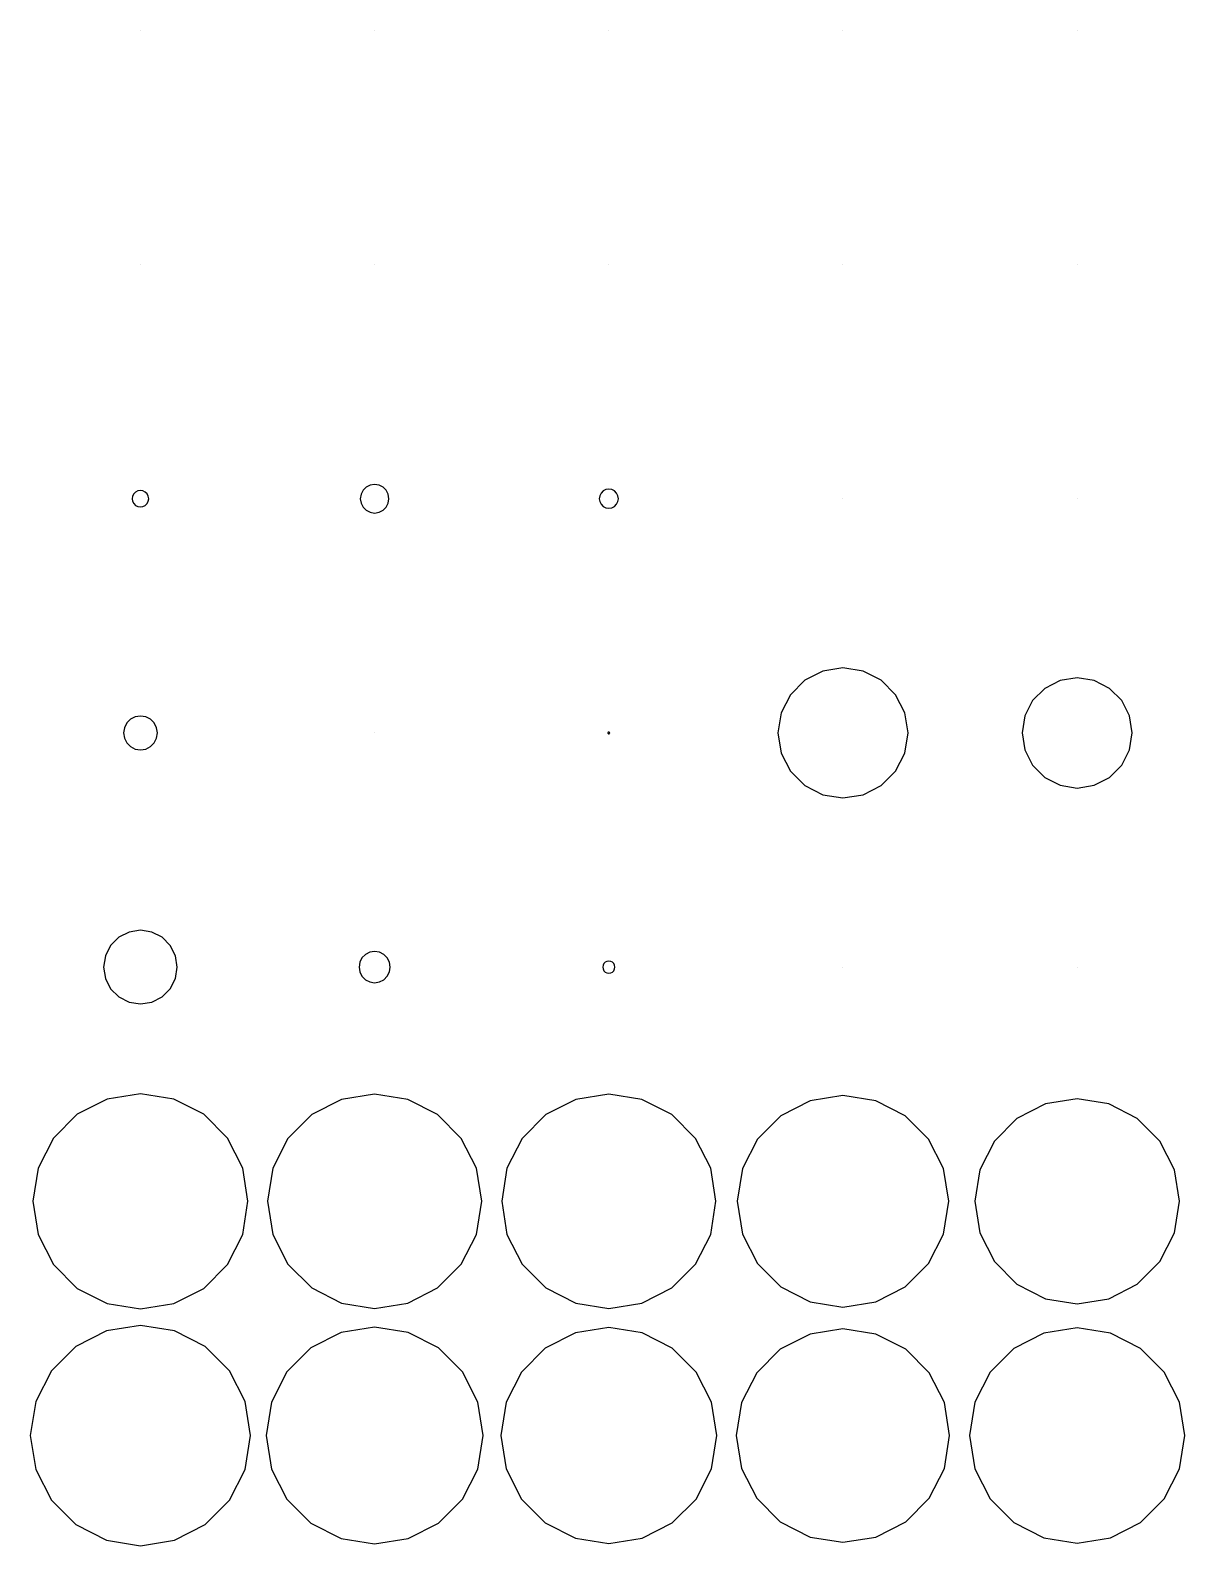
# Model space of a CAD drawing. Header units: metres. Extents: x -319 to 328, y -240 to 246.
# Drawn here: x -85.5 to 3.3, y -239.5 to -123 of the extents above; entities that cross this region are included whole.
import ezdxf

# ---------------------------------------------------------------- set-up
doc = ezdxf.new("R2010")
doc.units = ezdxf.units.M

msp = doc.modelspace()

# ---------------------------------------------------------------- linework, layer by layer
for p, q in [((-77, -123, -415.6922), (-77, -123, -415.6922)), ((-77, -123, -415.6922), (-77, -123, -415.6922)), ((-77, -123, -415.6922), (-77, -123, -415.6922)), ((-77, -123, -415.6922), (-77, -123, -415.6922)), ((-77, -123, -415.6922), (-77, -123, -415.6922)), ((-77, -123, -415.6922), (-77, -123, -415.6922)), ((-77, -123, -415.6922), (-77, -123, -415.6922)), ((-77, -123, -415.6922), (-77, -123, -415.6922)), ((-77, -123, -415.6922), (-77, -123, -415.6922)), ((-77, -123, -415.6922), (-77, -123, -415.6922)), ((-77, -123, -415.6922), (-77, -123, -415.6922)), ((-77, -123, -415.6922), (-77, -123, -415.6922)), ((-77, -123, -415.6922), (-77, -123, -415.6922)), ((-77, -123, -415.6922), (-77, -123, -415.6922)), ((-77, -123, -415.6922), (-77, -123, -415.6922)), ((-77, -123, -415.6922), (-77, -123, -415.6922)), ((-77, -123, -415.6922), (-77, -123, -415.6922)), ((-77, -123, -415.6922), (-77, -123, -415.6922)), ((-77, -123, -415.6922), (-77, -123, -415.6922)), ((-77, -123, -415.6922), (-77, -123, -415.6922)), ((-59, -123, -415.6922), (-59, -123, -415.6922)), ((-59, -123, -415.6922), (-59, -123, -415.6922)), ((-59, -123, -415.6922), (-59, -123, -415.6922)), ((-59, -123, -415.6922), (-59, -123, -415.6922)), ((-59, -123, -415.6922), (-59, -123, -415.6922)), ((-59, -123, -415.6922), (-59, -123, -415.6922)), ((-59, -123, -415.6922), (-59, -123, -415.6922)), ((-59, -123, -415.6922), (-59, -123, -415.6922)), ((-59, -123, -415.6922), (-59, -123, -415.6922)), ((-59, -123, -415.6922), (-59, -123, -415.6922)), ((-59, -123, -415.6922), (-59, -123, -415.6922)), ((-59, -123, -415.6922), (-59, -123, -415.6922)), ((-59, -123, -415.6922), (-59, -123, -415.6922)), ((-59, -123, -415.6922), (-59, -123, -415.6922)), ((-59, -123, -415.6922), (-59, -123, -415.6922)), ((-59, -123, -415.6922), (-59, -123, -415.6922)), ((-59, -123, -415.6922), (-59, -123, -415.6922)), ((-59, -123, -415.6922), (-59, -123, -415.6922)), ((-59, -123, -415.6922), (-59, -123, -415.6922)), ((-59, -123, -415.6922), (-59, -123, -415.6922)), ((-41, -123, -415.6922), (-41, -123, -415.6922)), ((-41, -123, -415.6922), (-41, -123, -415.6922)), ((-41, -123, -415.6922), (-41, -123, -415.6922)), ((-41, -123, -415.6922), (-41, -123, -415.6922)), ((-41, -123, -415.6922), (-41, -123, -415.6922)), ((-41, -123, -415.6922), (-41, -123, -415.6922)), ((-41, -123, -415.6922), (-41, -123, -415.6922)), ((-41, -123, -415.6922), (-41, -123, -415.6922)), ((-41, -123, -415.6922), (-41, -123, -415.6922)), ((-41, -123, -415.6922), (-41, -123, -415.6922)), ((-41, -123, -415.6922), (-41, -123, -415.6922)), ((-41, -123, -415.6922), (-41, -123, -415.6922)), ((-41, -123, -415.6922), (-41, -123, -415.6922)), ((-41, -123, -415.6922), (-41, -123, -415.6922)), ((-41, -123, -415.6922), (-41, -123, -415.6922)), ((-41, -123, -415.6922), (-41, -123, -415.6922)), ((-41, -123, -415.6922), (-41, -123, -415.6922)), ((-41, -123, -415.6922), (-41, -123, -415.6922)), ((-41, -123, -415.6922), (-41, -123, -415.6922)), ((-41, -123, -415.6922), (-41, -123, -415.6922)), ((-23, -123, -415.6922), (-23, -123, -415.6922)), ((-23, -123, -415.6922), (-23, -123, -415.6922)), ((-23, -123, -415.6922), (-23, -123, -415.6922)), ((-23, -123, -415.6922), (-23, -123, -415.6922)), ((-23, -123, -415.6922), (-23, -123, -415.6922)), ((-23, -123, -415.6922), (-23, -123, -415.6922)), ((-23, -123, -415.6922), (-23, -123, -415.6922)), ((-23, -123, -415.6922), (-23, -123, -415.6922)), ((-23, -123, -415.6922), (-23, -123, -415.6922)), ((-23, -123, -415.6922), (-23, -123, -415.6922)), ((-23, -123, -415.6922), (-23, -123, -415.6922)), ((-23, -123, -415.6922), (-23, -123, -415.6922)), ((-23, -123, -415.6922), (-23, -123, -415.6922)), ((-23, -123, -415.6922), (-23, -123, -415.6922)), ((-23, -123, -415.6922), (-23, -123, -415.6922)), ((-23, -123, -415.6922), (-23, -123, -415.6922)), ((-23, -123, -415.6922), (-23, -123, -415.6922)), ((-23, -123, -415.6922), (-23, -123, -415.6922)), ((-23, -123, -415.6922), (-23, -123, -415.6922)), ((-23, -123, -415.6922), (-23, -123, -415.6922)), ((-5, -123, -415.6922), (-5, -123, -415.6922)), ((-5, -123, -415.6922), (-5, -123, -415.6922)), ((-5, -123, -415.6922), (-5, -123, -415.6922)), ((-5, -123, -415.6922), (-5, -123, -415.6922)), ((-5, -123, -415.6922), (-5, -123, -415.6922)), ((-5, -123, -415.6922), (-5, -123, -415.6922)), ((-5, -123, -415.6922), (-5, -123, -415.6922)), ((-5, -123, -415.6922), (-5, -123, -415.6922)), ((-5, -123, -415.6922), (-5, -123, -415.6922)), ((-5, -123, -415.6922), (-5, -123, -415.6922)), ((-5, -123, -415.6922), (-5, -123, -415.6922)), ((-5, -123, -415.6922), (-5, -123, -415.6922)), ((-5, -123, -415.6922), (-5, -123, -415.6922)), ((-5, -123, -415.6922), (-5, -123, -415.6922)), ((-5, -123, -415.6922), (-5, -123, -415.6922)), ((-5, -123, -415.6922), (-5, -123, -415.6922)), ((-5, -123, -415.6922), (-5, -123, -415.6922)), ((-5, -123, -415.6922), (-5, -123, -415.6922)), ((-5, -123, -415.6922), (-5, -123, -415.6922)), ((-5, -123, -415.6922), (-5, -123, -415.6922)), ((-77, -141, -415.6922), (-77, -141, -415.6922)), ((-77, -141, -415.6922), (-77, -141, -415.6922)), ((-77, -141, -415.6922), (-77, -141, -415.6922)), ((-77, -141, -415.6922), (-77, -141, -415.6922)), ((-77, -141, -415.6922), (-77, -141, -415.6922)), ((-77, -141, -415.6922), (-77, -141, -415.6922)), ((-77, -141, -415.6922), (-77, -141, -415.6922)), ((-77, -141, -415.6922), (-77, -141, -415.6922)), ((-77, -141, -415.6922), (-77, -141, -415.6922)), ((-77, -141, -415.6922), (-77, -141, -415.6922)), ((-77, -141, -415.6922), (-77, -141, -415.6922)), ((-77, -141, -415.6922), (-77, -141, -415.6922)), ((-77, -141, -415.6922), (-77, -141, -415.6922)), ((-77, -141, -415.6922), (-77, -141, -415.6922)), ((-77, -141, -415.6922), (-77, -141, -415.6922)), ((-77, -141, -415.6922), (-77, -141, -415.6922)), ((-77, -141, -415.6922), (-77, -141, -415.6922)), ((-77, -141, -415.6922), (-77, -141, -415.6922)), ((-77, -141, -415.6922), (-77, -141, -415.6922)), ((-77, -141, -415.6922), (-77, -141, -415.6922)), ((-59, -141, -415.6922), (-59, -141, -415.6922)), ((-59, -141, -415.6922), (-59, -141, -415.6922)), ((-59, -141, -415.6922), (-59, -141, -415.6922)), ((-59, -141, -415.6922), (-59, -141, -415.6922)), ((-59, -141, -415.6922), (-59, -141, -415.6922)), ((-59, -141, -415.6922), (-59, -141, -415.6922)), ((-59, -141, -415.6922), (-59, -141, -415.6922)), ((-59, -141, -415.6922), (-59, -141, -415.6922)), ((-59, -141, -415.6922), (-59, -141, -415.6922)), ((-59, -141, -415.6922), (-59, -141, -415.6922)), ((-59, -141, -415.6922), (-59, -141, -415.6922)), ((-59, -141, -415.6922), (-59, -141, -415.6922)), ((-59, -141, -415.6922), (-59, -141, -415.6922)), ((-59, -141, -415.6922), (-59, -141, -415.6922)), ((-59, -141, -415.6922), (-59, -141, -415.6922)), ((-59, -141, -415.6922), (-59, -141, -415.6922)), ((-59, -141, -415.6922), (-59, -141, -415.6922)), ((-59, -141, -415.6922), (-59, -141, -415.6922)), ((-59, -141, -415.6922), (-59, -141, -415.6922)), ((-59, -141, -415.6922), (-59, -141, -415.6922)), ((-41, -141, -415.6922), (-41, -141, -415.6922)), ((-41, -141, -415.6922), (-41, -141, -415.6922)), ((-41, -141, -415.6922), (-41, -141, -415.6922)), ((-41, -141, -415.6922), (-41, -141, -415.6922)), ((-41, -141, -415.6922), (-41, -141, -415.6922)), ((-41, -141, -415.6922), (-41, -141, -415.6922)), ((-41, -141, -415.6922), (-41, -141, -415.6922)), ((-41, -141, -415.6922), (-41, -141, -415.6922)), ((-41, -141, -415.6922), (-41, -141, -415.6922)), ((-41, -141, -415.6922), (-41, -141, -415.6922)), ((-41, -141, -415.6922), (-41, -141, -415.6922)), ((-41, -141, -415.6922), (-41, -141, -415.6922)), ((-41, -141, -415.6922), (-41, -141, -415.6922)), ((-41, -141, -415.6922), (-41, -141, -415.6922)), ((-41, -141, -415.6922), (-41, -141, -415.6922)), ((-41, -141, -415.6922), (-41, -141, -415.6922)), ((-41, -141, -415.6922), (-41, -141, -415.6922)), ((-41, -141, -415.6922), (-41, -141, -415.6922)), ((-41, -141, -415.6922), (-41, -141, -415.6922)), ((-41, -141, -415.6922), (-41, -141, -415.6922)), ((-23, -141, -415.6922), (-23, -141, -415.6922)), ((-23, -141, -415.6922), (-23, -141, -415.6922)), ((-23, -141, -415.6922), (-23, -141, -415.6922)), ((-23, -141, -415.6922), (-23, -141, -415.6922)), ((-23, -141, -415.6922), (-23, -141, -415.6922)), ((-23, -141, -415.6922), (-23, -141, -415.6922)), ((-23, -141, -415.6922), (-23, -141, -415.6922)), ((-23, -141, -415.6922), (-23, -141, -415.6922)), ((-23, -141, -415.6922), (-23, -141, -415.6922)), ((-23, -141, -415.6922), (-23, -141, -415.6922)), ((-23, -141, -415.6922), (-23, -141, -415.6922)), ((-23, -141, -415.6922), (-23, -141, -415.6922)), ((-23, -141, -415.6922), (-23, -141, -415.6922)), ((-23, -141, -415.6922), (-23, -141, -415.6922)), ((-23, -141, -415.6922), (-23, -141, -415.6922)), ((-23, -141, -415.6922), (-23, -141, -415.6922)), ((-23, -141, -415.6922), (-23, -141, -415.6922)), ((-23, -141, -415.6922), (-23, -141, -415.6922)), ((-23, -141, -415.6922), (-23, -141, -415.6922)), ((-23, -141, -415.6922), (-23, -141, -415.6922)), ((-5, -141, -415.6922), (-5, -141, -415.6922)), ((-5, -141, -415.6922), (-5, -141, -415.6922)), ((-5, -141, -415.6922), (-5, -141, -415.6922)), ((-5, -141, -415.6922), (-5, -141, -415.6922)), ((-5, -141, -415.6922), (-5, -141, -415.6922)), ((-5, -141, -415.6922), (-5, -141, -415.6922)), ((-5, -141, -415.6922), (-5, -141, -415.6922)), ((-5, -141, -415.6922), (-5, -141, -415.6922)), ((-5, -141, -415.6922), (-5, -141, -415.6922)), ((-5, -141, -415.6922), (-5, -141, -415.6922)), ((-5, -141, -415.6922), (-5, -141, -415.6922)), ((-5, -141, -415.6922), (-5, -141, -415.6922)), ((-5, -141, -415.6922), (-5, -141, -415.6922)), ((-5, -141, -415.6922), (-5, -141, -415.6922)), ((-5, -141, -415.6922), (-5, -141, -415.6922)), ((-5, -141, -415.6922), (-5, -141, -415.6922)), ((-5, -141, -415.6922), (-5, -141, -415.6922)), ((-5, -141, -415.6922), (-5, -141, -415.6922)), ((-5, -141, -415.6922), (-5, -141, -415.6922)), ((-5, -141, -415.6922), (-5, -141, -415.6922)), ((-77, -158.36667, -415.6922), (-77.19571, -158.39767, -415.6922)), ((-76.80429, -158.39767, -415.6922), (-77, -158.36667, -415.6922)), ((-59.889923, -158.35344, -415.6922), (-60.046173, -158.66008, -415.6922)), ((-59.646576, -158.11008, -415.6922), (-59.889923, -158.35344, -415.6922)), ((-59.339905, -157.95383, -415.6922), (-59.646576, -158.11008, -415.6922)), ((-59, -157.9, -415.6922), (-59.339905, -157.95383, -415.6922)), ((-58.660095, -157.95383, -415.6922), (-59, -157.9, -415.6922)), ((-58.353424, -158.11008, -415.6922), (-58.660095, -157.95383, -415.6922)), ((-58.110077, -158.35344, -415.6922), (-58.353424, -158.11008, -415.6922)), ((-57.953827, -158.66008, -415.6922), (-58.110077, -158.35344, -415.6922)), ((-41.226624, -158.30255, -415.6922), (-41.43103, -158.40672, -415.6922)), ((-41, -158.26666, -415.6922), (-41.226624, -158.30255, -415.6922)), ((-40.773376, -158.30255, -415.6922), (-41, -158.26666, -415.6922)), ((-40.56897, -158.40672, -415.6922), (-40.773376, -158.30255, -415.6922)), ((-77.60234, -158.80429, -415.6922), (-77.63333, -159, -415.6922)), ((-77.63333, -159, -415.6922), (-77.60234, -159.19571, -415.6922)), ((-77.512375, -158.62775, -415.6922), (-77.60234, -158.80429, -415.6922)), ((-77.60234, -159.19571, -415.6922), (-77.512375, -159.37225, -415.6922)), ((-77.37227, -158.48763, -415.6922), (-77.512375, -158.62775, -415.6922)), ((-77.512375, -159.37225, -415.6922), (-77.37227, -159.51237, -415.6922)), ((-77.19571, -158.39767, -415.6922), (-77.37227, -158.48763, -415.6922)), ((-77.37227, -159.51237, -415.6922), (-77.19571, -159.60233, -415.6922)), ((-76.62773, -158.48763, -415.6922), (-76.80429, -158.39767, -415.6922)), ((-76.80429, -159.60233, -415.6922), (-76.62773, -159.51237, -415.6922)), ((-76.487625, -158.62775, -415.6922), (-76.62773, -158.48763, -415.6922)), ((-76.62773, -159.51237, -415.6922), (-76.487625, -159.37225, -415.6922)), ((-76.39766, -158.80429, -415.6922), (-76.487625, -158.62775, -415.6922)), ((-76.487625, -159.37225, -415.6922), (-76.39766, -159.19571, -415.6922)), ((-76.36667, -159, -415.6922), (-76.39766, -158.80429, -415.6922)), ((-76.39766, -159.19571, -415.6922), (-76.36667, -159, -415.6922)), ((-60.046173, -158.66008, -415.6922), (-60.100006, -159, -415.6922)), ((-60.100006, -159, -415.6922), (-60.046173, -159.33992, -415.6922)), ((-60.046173, -159.33992, -415.6922), (-59.889923, -159.64656, -415.6922)), ((-58.110077, -159.64656, -415.6922), (-57.953827, -159.33992, -415.6922)), ((-57.899994, -159, -415.6922), (-57.953827, -158.66008, -415.6922)), ((-57.953827, -159.33992, -415.6922), (-57.899994, -159, -415.6922)), ((-41.69745, -158.77338, -415.6922), (-41.733337, -159, -415.6922)), ((-41.733337, -159, -415.6922), (-41.69745, -159.22662, -415.6922)), ((-41.593292, -158.56895, -415.6922), (-41.69745, -158.77338, -415.6922)), ((-41.69745, -159.22662, -415.6922), (-41.593292, -159.43105, -415.6922)), ((-41.43103, -158.40672, -415.6922), (-41.593292, -158.56895, -415.6922)), ((-41.593292, -159.43105, -415.6922), (-41.43103, -159.59328, -415.6922)), ((-40.406708, -158.56895, -415.6922), (-40.56897, -158.40672, -415.6922)), ((-40.56897, -159.59328, -415.6922), (-40.406708, -159.43105, -415.6922)), ((-40.30255, -158.77338, -415.6922), (-40.406708, -158.56895, -415.6922)), ((-40.406708, -159.43105, -415.6922), (-40.30255, -159.22662, -415.6922)), ((-40.266663, -159, -415.6922), (-40.30255, -158.77338, -415.6922)), ((-40.30255, -159.22662, -415.6922), (-40.266663, -159, -415.6922)), ((-23, -159, -415.6922), (-23, -159, -415.6922)), ((-23, -159, -415.6922), (-23, -159, -415.6922)), ((-23, -159, -415.6922), (-23, -159, -415.6922)), ((-23, -159, -415.6922), (-23, -159, -415.6922)), ((-23, -159, -415.6922), (-23, -159, -415.6922)), ((-23, -159, -415.6922), (-23, -159, -415.6922)), ((-23, -159, -415.6922), (-23, -159, -415.6922)), ((-23, -159, -415.6922), (-23, -159, -415.6922)), ((-23, -159, -415.6922), (-23, -159, -415.6922)), ((-23, -159, -415.6922), (-23, -159, -415.6922)), ((-23, -159, -415.6922), (-23, -159, -415.6922)), ((-23, -159, -415.6922), (-23, -159, -415.6922)), ((-23, -159, -415.6922), (-23, -159, -415.6922)), ((-23, -159, -415.6922), (-23, -159, -415.6922)), ((-23, -159, -415.6922), (-23, -159, -415.6922)), ((-23, -159, -415.6922), (-23, -159, -415.6922)), ((-23, -159, -415.6922), (-23, -159, -415.6922)), ((-23, -159, -415.6922), (-23, -159, -415.6922)), ((-23, -159, -415.6922), (-23, -159, -415.6922)), ((-23, -159, -415.6922), (-23, -159, -415.6922)), ((-5, -159, -415.6922), (-5, -159, -415.6922)), ((-5, -159, -415.6922), (-5, -159, -415.6922)), ((-5, -159, -415.6922), (-5, -159, -415.6922)), ((-5, -159, -415.6922), (-5, -159, -415.6922)), ((-5, -159, -415.6922), (-5, -159, -415.6922)), ((-5, -159, -415.6922), (-5, -159, -415.6922)), ((-5, -159, -415.6922), (-5, -159, -415.6922)), ((-5, -159, -415.6922), (-5, -159, -415.6922)), ((-5, -159, -415.6922), (-5, -159, -415.6922)), ((-5, -159, -415.6922), (-5, -159, -415.6922)), ((-5, -159, -415.6922), (-5, -159, -415.6922)), ((-5, -159, -415.6922), (-5, -159, -415.6922)), ((-5, -159, -415.6922), (-5, -159, -415.6922)), ((-5, -159, -415.6922), (-5, -159, -415.6922)), ((-5, -159, -415.6922), (-5, -159, -415.6922)), ((-5, -159, -415.6922), (-5, -159, -415.6922)), ((-5, -159, -415.6922), (-5, -159, -415.6922)), ((-5, -159, -415.6922), (-5, -159, -415.6922)), ((-5, -159, -415.6922), (-5, -159, -415.6922)), ((-5, -159, -415.6922), (-5, -159, -415.6922)), ((-77.19571, -159.60233, -415.6922), (-77, -159.63333, -415.6922)), ((-77, -159.63333, -415.6922), (-76.80429, -159.60233, -415.6922)), ((-59.889923, -159.64656, -415.6922), (-59.646576, -159.88992, -415.6922)), ((-59.646576, -159.88992, -415.6922), (-59.339905, -160.04617, -415.6922)), ((-59.339905, -160.04617, -415.6922), (-59, -160.1, -415.6922)), ((-59, -160.1, -415.6922), (-58.660095, -160.04617, -415.6922)), ((-58.660095, -160.04617, -415.6922), (-58.353424, -159.88992, -415.6922)), ((-58.353424, -159.88992, -415.6922), (-58.110077, -159.64656, -415.6922)), ((-41.43103, -159.59328, -415.6922), (-41.226624, -159.69745, -415.6922)), ((-41.226624, -159.69745, -415.6922), (-41, -159.73334, -415.6922)), ((-41, -159.73334, -415.6922), (-40.773376, -159.69745, -415.6922)), ((-40.773376, -159.69745, -415.6922), (-40.56897, -159.59328, -415.6922)), ((-24.545074, -172.24472, -415.6922), (-25.938934, -172.95493, -415.6922)), ((-23, -172, -415.6922), (-24.545074, -172.24472, -415.6922)), ((-21.454926, -172.24472, -415.6922), (-23, -172, -415.6922)), ((-20.061066, -172.95493, -415.6922), (-21.454926, -172.24472, -415.6922)), ((-25.938934, -172.95493, -415.6922), (-27.045074, -174.06107, -415.6922)), ((-18.954926, -174.06107, -415.6922), (-20.061066, -172.95493, -415.6922)), ((-6.308166, -172.97386, -415.6922), (-7.488281, -173.57516, -415.6922)), ((-5, -172.76666, -415.6922), (-6.308166, -172.97386, -415.6922)), ((-3.691833, -172.97386, -415.6922), (-5, -172.76666, -415.6922)), ((-2.511719, -173.57516, -415.6922), (-3.691833, -172.97386, -415.6922)), ((-27.045074, -174.06107, -415.6922), (-27.75528, -175.45493, -415.6922)), ((-18.24472, -175.45493, -415.6922), (-18.954926, -174.06107, -415.6922)), ((-8.424835, -174.51172, -415.6922), (-9.026154, -175.69183, -415.6922)), ((-7.488281, -173.57516, -415.6922), (-8.424835, -174.51172, -415.6922)), ((-1.575165, -174.51172, -415.6922), (-2.511719, -173.57516, -415.6922)), ((-0.973846, -175.69183, -415.6922), (-1.575165, -174.51172, -415.6922)), ((-77.40172, -175.76363, -415.6922), (-77.764114, -175.94827, -415.6922)), ((-77, -175.7, -415.6922), (-77.40172, -175.76363, -415.6922)), ((-76.59828, -175.76363, -415.6922), (-77, -175.7, -415.6922)), ((-76.235886, -175.94827, -415.6922), (-76.59828, -175.76363, -415.6922)), ((-27.75528, -175.45493, -415.6922), (-28, -177, -415.6922)), ((-18, -177, -415.6922), (-18.24472, -175.45493, -415.6922)), ((-9.026154, -175.69183, -415.6922), (-9.233337, -177, -415.6922)), ((-0.766663, -177, -415.6922), (-0.973846, -175.69183, -415.6922)), ((-78.236374, -176.59828, -415.6922), (-78.3, -177, -415.6922)), ((-78.3, -177, -415.6922), (-78.236374, -177.40172, -415.6922)), ((-78.05173, -176.23587, -415.6922), (-78.236374, -176.59828, -415.6922)), ((-77.764114, -175.94827, -415.6922), (-78.05173, -176.23587, -415.6922)), ((-75.94827, -176.23587, -415.6922), (-76.235886, -175.94827, -415.6922)), ((-75.763626, -176.59828, -415.6922), (-75.94827, -176.23587, -415.6922)), ((-75.7, -177, -415.6922), (-75.763626, -176.59828, -415.6922)), ((-75.763626, -177.40172, -415.6922), (-75.7, -177, -415.6922)), ((-59, -177, -415.6922), (-59, -177, -415.6922)), ((-59, -177, -415.6922), (-59, -177, -415.6922)), ((-59, -177, -415.6922), (-59, -177, -415.6922)), ((-59, -177, -415.6922), (-59, -177, -415.6922)), ((-59, -177, -415.6922), (-59, -177, -415.6922)), ((-59, -177, -415.6922), (-59, -177, -415.6922)), ((-59, -177, -415.6922), (-59, -177, -415.6922)), ((-59, -177, -415.6922), (-59, -177, -415.6922)), ((-59, -177, -415.6922), (-59, -177, -415.6922)), ((-59, -177, -415.6922), (-59, -177, -415.6922)), ((-59, -177, -415.6922), (-59, -177, -415.6922)), ((-59, -177, -415.6922), (-59, -177, -415.6922)), ((-59, -177, -415.6922), (-59, -177, -415.6922)), ((-59, -177, -415.6922), (-59, -177, -415.6922)), ((-59, -177, -415.6922), (-59, -177, -415.6922)), ((-59, -177, -415.6922), (-59, -177, -415.6922)), ((-59, -177, -415.6922), (-59, -177, -415.6922)), ((-59, -177, -415.6922), (-59, -177, -415.6922)), ((-59, -177, -415.6922), (-59, -177, -415.6922)), ((-59, -177, -415.6922), (-59, -177, -415.6922)), ((-41.063416, -176.9794, -415.6922), (-41.06668, -177, -415.6922)), ((-41.06668, -177, -415.6922), (-41.063416, -177.0206, -415.6922)), ((-41.053925, -176.96082, -415.6922), (-41.063416, -176.9794, -415.6922)), ((-41.063416, -177.0206, -415.6922), (-41.053925, -177.03918, -415.6922)), ((-41.039185, -176.94606, -415.6922), (-41.053925, -176.96082, -415.6922)), ((-41.0206, -176.9366, -415.6922), (-41.039185, -176.94606, -415.6922)), ((-41, -176.93333, -415.6922), (-41.0206, -176.9366, -415.6922)), ((-40.9794, -176.9366, -415.6922), (-41, -176.93333, -415.6922)), ((-40.960815, -176.94606, -415.6922), (-40.9794, -176.9366, -415.6922)), ((-40.946075, -176.96082, -415.6922), (-40.960815, -176.94606, -415.6922)), ((-40.936584, -176.9794, -415.6922), (-40.946075, -176.96082, -415.6922)), ((-40.946075, -177.03918, -415.6922), (-40.936584, -177.0206, -415.6922)), ((-40.93332, -177, -415.6922), (-40.936584, -176.9794, -415.6922)), ((-40.936584, -177.0206, -415.6922), (-40.93332, -177, -415.6922)), ((-28, -177, -415.6922), (-27.75528, -178.54509, -415.6922)), ((-18.24472, -178.54509, -415.6922), (-18, -177, -415.6922)), ((-9.233337, -177, -415.6922), (-9.026154, -178.30817, -415.6922)), ((-0.973846, -178.30817, -415.6922), (-0.766663, -177, -415.6922)), ((-78.236374, -177.40172, -415.6922), (-78.05173, -177.76413, -415.6922)), ((-78.05173, -177.76413, -415.6922), (-77.764114, -178.05173, -415.6922)), ((-77.764114, -178.05173, -415.6922), (-77.40172, -178.23637, -415.6922)), ((-76.59828, -178.23637, -415.6922), (-76.235886, -178.05173, -415.6922)), ((-76.235886, -178.05173, -415.6922), (-75.94827, -177.76413, -415.6922)), ((-75.94827, -177.76413, -415.6922), (-75.763626, -177.40172, -415.6922)), ((-41.053925, -177.03918, -415.6922), (-41.039185, -177.05394, -415.6922)), ((-41.039185, -177.05394, -415.6922), (-41.0206, -177.0634, -415.6922)), ((-41.0206, -177.0634, -415.6922), (-41, -177.06667, -415.6922)), ((-41, -177.06667, -415.6922), (-40.9794, -177.0634, -415.6922)), ((-40.9794, -177.0634, -415.6922), (-40.960815, -177.05394, -415.6922)), ((-40.960815, -177.05394, -415.6922), (-40.946075, -177.03918, -415.6922)), ((-77.40172, -178.23637, -415.6922), (-77, -178.3, -415.6922)), ((-77, -178.3, -415.6922), (-76.59828, -178.23637, -415.6922)), ((-27.75528, -178.54509, -415.6922), (-27.045074, -179.93893, -415.6922)), ((-18.954926, -179.93893, -415.6922), (-18.24472, -178.54509, -415.6922)), ((-9.026154, -178.30817, -415.6922), (-8.424835, -179.48828, -415.6922)), ((-1.575165, -179.4883, -415.6922), (-0.973846, -178.30817, -415.6922)), ((-27.045074, -179.93893, -415.6922), (-25.938934, -181.04507, -415.6922)), ((-20.061066, -181.04509, -415.6922), (-18.954926, -179.93893, -415.6922)), ((-8.424835, -179.48828, -415.6922), (-7.488281, -180.42484, -415.6922)), ((-7.488281, -180.42484, -415.6922), (-6.308166, -181.02614, -415.6922)), ((-3.691833, -181.02614, -415.6922), (-2.511719, -180.42484, -415.6922)), ((-2.511719, -180.42484, -415.6922), (-1.575165, -179.4883, -415.6922)), ((-25.938934, -181.04507, -415.6922), (-24.545074, -181.75528, -415.6922)), ((-21.454926, -181.75528, -415.6922), (-20.061066, -181.04509, -415.6922)), ((-6.308166, -181.02614, -415.6922), (-5, -181.23334, -415.6922)), ((-5, -181.23334, -415.6922), (-3.691833, -181.02614, -415.6922)), ((-24.545074, -181.75528, -415.6922), (-23, -182, -415.6922)), ((-23, -182, -415.6922), (-21.454926, -181.75528, -415.6922)), ((-77, -192.16667, -415.6922), (-77.87555, -192.30534, -415.6922)), ((-76.12445, -192.30534, -415.6922), (-77, -192.16667, -415.6922)), ((-79.29222, -193.33461, -415.6922), (-79.69466, -194.12445, -415.6922)), ((-78.66539, -192.7078, -415.6922), (-79.29222, -193.33461, -415.6922)), ((-77.87555, -192.30534, -415.6922), (-78.66539, -192.7078, -415.6922)), ((-75.33461, -192.7078, -415.6922), (-76.12445, -192.30534, -415.6922)), ((-74.70778, -193.33461, -415.6922), (-75.33461, -192.7078, -415.6922)), ((-74.30534, -194.12445, -415.6922), (-74.70778, -193.33461, -415.6922)), ((-79.69466, -194.12445, -415.6922), (-79.83333, -195, -415.6922)), ((-74.16667, -195, -415.6922), (-74.30534, -194.12445, -415.6922)), ((-59.970825, -194.29466, -415.6922), (-60.141266, -194.62918, -415.6922)), ((-59.705353, -194.02917, -415.6922), (-59.970825, -194.29466, -415.6922)), ((-59.37082, -193.85873, -415.6922), (-59.705353, -194.02917, -415.6922)), ((-59, -193.8, -415.6922), (-59.37082, -193.85873, -415.6922)), ((-58.62918, -193.85873, -415.6922), (-59, -193.8, -415.6922)), ((-58.294647, -194.02917, -415.6922), (-58.62918, -193.85873, -415.6922)), ((-58.029175, -194.29466, -415.6922), (-58.294647, -194.02917, -415.6922)), ((-57.858734, -194.62918, -415.6922), (-58.029175, -194.29466, -415.6922)), ((-79.83333, -195, -415.6922), (-79.69466, -195.87555, -415.6922)), ((-74.30534, -195.87555, -415.6922), (-74.16667, -195, -415.6922)), ((-60.141266, -194.62918, -415.6922), (-60.200012, -195, -415.6922)), ((-60.200012, -195, -415.6922), (-60.141266, -195.37082, -415.6922)), ((-60.141266, -195.37082, -415.6922), (-59.970825, -195.70534, -415.6922)), ((-58.029175, -195.70534, -415.6922), (-57.858734, -195.37082, -415.6922)), ((-57.799988, -195, -415.6922), (-57.858734, -194.62918, -415.6922)), ((-57.858734, -195.37082, -415.6922), (-57.799988, -195, -415.6922)), ((-41.443817, -194.85579, -415.6922), (-41.466675, -195, -415.6922)), ((-41.466675, -195, -415.6922), (-41.443817, -195.14421, -415.6922)), ((-41.377533, -194.72571, -415.6922), (-41.443817, -194.85579, -415.6922)), ((-41.443817, -195.14421, -415.6922), (-41.377533, -195.27429, -415.6922)), ((-41.274292, -194.62247, -415.6922), (-41.377533, -194.72571, -415.6922)), ((-41.377533, -195.27429, -415.6922), (-41.274292, -195.37753, -415.6922)), ((-41.144196, -194.55618, -415.6922), (-41.274292, -194.62247, -415.6922)), ((-41.274292, -195.37753, -415.6922), (-41.144196, -195.44382, -415.6922)), ((-41, -194.53333, -415.6922), (-41.144196, -194.55618, -415.6922)), ((-41.144196, -195.44382, -415.6922), (-41, -195.46667, -415.6922)), ((-40.855804, -194.55618, -415.6922), (-41, -194.53333, -415.6922)), ((-41, -195.46667, -415.6922), (-40.855804, -195.44382, -415.6922)), ((-40.725708, -194.62247, -415.6922), (-40.855804, -194.55618, -415.6922)), ((-40.855804, -195.44382, -415.6922), (-40.725708, -195.37753, -415.6922)), ((-40.622467, -194.72571, -415.6922), (-40.725708, -194.62247, -415.6922)), ((-40.725708, -195.37753, -415.6922), (-40.622467, -195.27429, -415.6922)), ((-40.556183, -194.85579, -415.6922), (-40.622467, -194.72571, -415.6922)), ((-40.622467, -195.27429, -415.6922), (-40.556183, -195.14421, -415.6922)), ((-40.533325, -195, -415.6922), (-40.556183, -194.85579, -415.6922)), ((-40.556183, -195.14421, -415.6922), (-40.533325, -195, -415.6922)), ((-23, -195, -415.6922), (-23, -195, -415.6922)), ((-23, -195, -415.6922), (-23, -195, -415.6922)), ((-23, -195, -415.6922), (-23, -195, -415.6922)), ((-23, -195, -415.6922), (-23, -195, -415.6922)), ((-23, -195, -415.6922), (-23, -195, -415.6922)), ((-23, -195, -415.6922), (-23, -195, -415.6922)), ((-23, -195, -415.6922), (-23, -195, -415.6922)), ((-23, -195, -415.6922), (-23, -195, -415.6922)), ((-23, -195, -415.6922), (-23, -195, -415.6922)), ((-23, -195, -415.6922), (-23, -195, -415.6922)), ((-23, -195, -415.6922), (-23, -195, -415.6922)), ((-23, -195, -415.6922), (-23, -195, -415.6922)), ((-23, -195, -415.6922), (-23, -195, -415.6922)), ((-23, -195, -415.6922), (-23, -195, -415.6922)), ((-23, -195, -415.6922), (-23, -195, -415.6922)), ((-23, -195, -415.6922), (-23, -195, -415.6922)), ((-23, -195, -415.6922), (-23, -195, -415.6922)), ((-23, -195, -415.6922), (-23, -195, -415.6922)), ((-23, -195, -415.6922), (-23, -195, -415.6922)), ((-23, -195, -415.6922), (-23, -195, -415.6922)), ((-5, -195, -415.6922), (-5, -195, -415.6922)), ((-5, -195, -415.6922), (-5, -195, -415.6922)), ((-5, -195, -415.6922), (-5, -195, -415.6922)), ((-5, -195, -415.6922), (-5, -195, -415.6922)), ((-5, -195, -415.6922), (-5, -195, -415.6922)), ((-5, -195, -415.6922), (-5, -195, -415.6922)), ((-5, -195, -415.6922), (-5, -195, -415.6922)), ((-5, -195, -415.6922), (-5, -195, -415.6922)), ((-5, -195, -415.6922), (-5, -195, -415.6922)), ((-5, -195, -415.6922), (-5, -195, -415.6922)), ((-5, -195, -415.6922), (-5, -195, -415.6922)), ((-5, -195, -415.6922), (-5, -195, -415.6922)), ((-5, -195, -415.6922), (-5, -195, -415.6922)), ((-5, -195, -415.6922), (-5, -195, -415.6922)), ((-5, -195, -415.6922), (-5, -195, -415.6922)), ((-5, -195, -415.6922), (-5, -195, -415.6922)), ((-5, -195, -415.6922), (-5, -195, -415.6922)), ((-5, -195, -415.6922), (-5, -195, -415.6922)), ((-5, -195, -415.6922), (-5, -195, -415.6922)), ((-5, -195, -415.6922), (-5, -195, -415.6922)), ((-79.69466, -195.87555, -415.6922), (-79.29222, -196.66539, -415.6922)), ((-79.29222, -196.66539, -415.6922), (-78.66539, -197.2922, -415.6922)), ((-75.33461, -197.2922, -415.6922), (-74.70778, -196.66539, -415.6922)), ((-74.70778, -196.66539, -415.6922), (-74.30534, -195.87555, -415.6922)), ((-59.970825, -195.70534, -415.6922), (-59.705353, -195.97083, -415.6922)), ((-59.705353, -195.97083, -415.6922), (-59.37082, -196.14127, -415.6922)), ((-59.37082, -196.14127, -415.6922), (-59, -196.2, -415.6922)), ((-59, -196.2, -415.6922), (-58.62918, -196.14127, -415.6922)), ((-58.62918, -196.14127, -415.6922), (-58.294647, -195.97083, -415.6922)), ((-58.294647, -195.97083, -415.6922), (-58.029175, -195.70534, -415.6922)), ((-78.66539, -197.2922, -415.6922), (-77.87555, -197.69466, -415.6922)), ((-77.87555, -197.69466, -415.6922), (-77, -197.83333, -415.6922)), ((-77, -197.83333, -415.6922), (-76.12445, -197.69466, -415.6922)), ((-76.12445, -197.69466, -415.6922), (-75.33461, -197.2922, -415.6922)), ((-77, -204.73334, -415.6922), (-79.554535, -205.13794, -415.6922)), ((-74.445465, -205.13794, -415.6922), (-77, -204.73334, -415.6922)), ((-59, -204.76666, -415.6922), (-61.54425, -205.16963, -415.6922)), ((-56.45575, -205.16963, -415.6922), (-59, -204.76666, -415.6922)), ((-41, -204.76666, -415.6922), (-43.54425, -205.16963, -415.6922)), ((-38.45575, -205.16963, -415.6922), (-41, -204.76666, -415.6922)), ((-23, -204.86667, -415.6922), (-25.513336, -205.26474, -415.6922)), ((-20.486664, -205.26474, -415.6922), (-23, -204.86667, -415.6922)), ((-79.554535, -205.13794, -415.6922), (-81.859024, -206.31213, -415.6922)), ((-72.140976, -206.31213, -415.6922), (-74.445465, -205.13794, -415.6922)), ((-61.54425, -205.16963, -415.6922), (-63.839417, -206.3391, -415.6922)), ((-54.160553, -206.3391, -415.6922), (-56.45575, -205.16963, -415.6922)), ((-43.54425, -205.16963, -415.6922), (-45.839417, -206.3391, -415.6922)), ((-36.160553, -206.3391, -415.6922), (-38.45575, -205.16963, -415.6922)), ((-25.513336, -205.26474, -415.6922), (-27.78064, -206.42, -415.6922)), ((-18.21936, -206.42, -415.6922), (-20.486664, -205.26474, -415.6922)), ((-7.430939, -205.51836, -415.6922), (-9.623901, -206.63574, -415.6922)), ((-5, -205.13333, -415.6922), (-7.430939, -205.51836, -415.6922)), ((-2.569061, -205.51836, -415.6922), (-5, -205.13333, -415.6922)), ((-0.376099, -206.63574, -415.6922), (-2.569061, -205.51836, -415.6922)), ((-81.859024, -206.31213, -415.6922), (-83.68788, -208.14098, -415.6922)), ((-70.31213, -208.14098, -415.6922), (-72.140976, -206.31213, -415.6922)), ((-63.839417, -206.3391, -415.6922), (-65.660904, -208.16057, -415.6922)), ((-52.33908, -208.16057, -415.6922), (-54.160553, -206.3391, -415.6922)), ((-45.839417, -206.3391, -415.6922), (-47.66092, -208.16057, -415.6922)), ((-34.33908, -208.16057, -415.6922), (-36.160553, -206.3391, -415.6922)), ((-27.78064, -206.42, -415.6922), (-29.580017, -208.21935, -415.6922)), ((-16.419983, -208.21935, -415.6922), (-18.21936, -206.42, -415.6922)), ((-9.623901, -206.63574, -415.6922), (-11.364258, -208.37608, -415.6922)), ((1.364258, -208.37608, -415.6922), (-0.376099, -206.63574, -415.6922)), ((-83.68788, -208.14098, -415.6922), (-84.86206, -210.44547, -415.6922)), ((-69.13794, -210.44547, -415.6922), (-70.31213, -208.14098, -415.6922)), ((-65.660904, -208.16057, -415.6922), (-66.83037, -210.45576, -415.6922)), ((-51.169647, -210.45576, -415.6922), (-52.33908, -208.16057, -415.6922)), ((-47.66092, -208.16057, -415.6922), (-48.830353, -210.45576, -415.6922)), ((-33.169647, -210.45576, -415.6922), (-34.33908, -208.16057, -415.6922)), ((-29.580017, -208.21935, -415.6922), (-30.73526, -210.48666, -415.6922)), ((-15.26474, -210.48666, -415.6922), (-16.419983, -208.21935, -415.6922)), ((-11.364258, -208.37608, -415.6922), (-12.481659, -210.56906, -415.6922)), ((2.481659, -210.56906, -415.6922), (1.364258, -208.37608, -415.6922)), ((-84.86206, -210.44547, -415.6922), (-85.26666, -213, -415.6922)), ((-68.73334, -213, -415.6922), (-69.13794, -210.44547, -415.6922)), ((-66.83037, -210.45576, -415.6922), (-67.23334, -213, -415.6922)), ((-50.766663, -213, -415.6922), (-51.169647, -210.45576, -415.6922)), ((-48.830353, -210.45576, -415.6922), (-49.233337, -213, -415.6922)), ((-32.766663, -213, -415.6922), (-33.169647, -210.45576, -415.6922)), ((-30.73526, -210.48666, -415.6922), (-31.133331, -213, -415.6922)), ((-14.866669, -213, -415.6922), (-15.26474, -210.48666, -415.6922)), ((-12.481659, -210.56906, -415.6922), (-12.866669, -213, -415.6922)), ((2.866669, -213, -415.6922), (2.481659, -210.56906, -415.6922)), ((-85.26666, -213, -415.6922), (-84.86206, -215.55453, -415.6922)), ((-69.13794, -215.55453, -415.6922), (-68.73334, -213, -415.6922)), ((-67.23334, -213, -415.6922), (-66.83037, -215.54424, -415.6922)), ((-51.169647, -215.54424, -415.6922), (-50.766663, -213, -415.6922)), ((-49.233337, -213, -415.6922), (-48.830353, -215.54424, -415.6922)), ((-33.169647, -215.54424, -415.6922), (-32.766663, -213, -415.6922)), ((-31.133331, -213, -415.6922), (-30.73526, -215.51334, -415.6922)), ((-15.26474, -215.51334, -415.6922), (-14.866669, -213, -415.6922)), ((-12.866669, -213, -415.6922), (-12.481659, -215.43094, -415.6922)), ((2.481659, -215.43094, -415.6922), (2.866669, -213, -415.6922)), ((-12.481659, -215.43094, -415.6922), (-11.364258, -217.6239, -415.6922)), ((1.364258, -217.62392, -415.6922), (2.481659, -215.43094, -415.6922)), ((-84.86206, -215.55453, -415.6922), (-83.68788, -217.85902, -415.6922)), ((-70.31213, -217.85902, -415.6922), (-69.13794, -215.55453, -415.6922)), ((-66.83037, -215.54424, -415.6922), (-65.660904, -217.83943, -415.6922)), ((-52.33908, -217.83943, -415.6922), (-51.169647, -215.54424, -415.6922)), ((-48.830353, -215.54424, -415.6922), (-47.66092, -217.83943, -415.6922)), ((-34.33908, -217.83943, -415.6922), (-33.169647, -215.54424, -415.6922)), ((-30.73526, -215.51334, -415.6922), (-29.580017, -217.78065, -415.6922)), ((-16.419983, -217.78065, -415.6922), (-15.26474, -215.51334, -415.6922)), ((-29.580017, -217.78065, -415.6922), (-27.78064, -219.58, -415.6922)), ((-18.21936, -219.58, -415.6922), (-16.419983, -217.78065, -415.6922)), ((-11.364258, -217.6239, -415.6922), (-9.623901, -219.36426, -415.6922)), ((-0.376099, -219.36427, -415.6922), (1.364258, -217.62392, -415.6922)), ((-83.68788, -217.85902, -415.6922), (-81.859024, -219.68787, -415.6922)), ((-72.140976, -219.68787, -415.6922), (-70.31213, -217.85902, -415.6922)), ((-65.660904, -217.83943, -415.6922), (-63.839447, -219.6609, -415.6922)), ((-54.160583, -219.6609, -415.6922), (-52.33908, -217.83943, -415.6922)), ((-47.66092, -217.83943, -415.6922), (-45.839447, -219.6609, -415.6922)), ((-36.160583, -219.6609, -415.6922), (-34.33908, -217.83943, -415.6922)), ((-81.859024, -219.68787, -415.6922), (-79.554535, -220.86206, -415.6922)), ((-74.445465, -220.86206, -415.6922), (-72.140976, -219.68787, -415.6922)), ((-63.839447, -219.6609, -415.6922), (-61.54425, -220.83037, -415.6922)), ((-56.45575, -220.83037, -415.6922), (-54.160583, -219.6609, -415.6922)), ((-45.839447, -219.6609, -415.6922), (-43.54425, -220.83037, -415.6922)), ((-38.45575, -220.83037, -415.6922), (-36.160583, -219.6609, -415.6922)), ((-27.78064, -219.58, -415.6922), (-25.513336, -220.73526, -415.6922)), ((-20.486664, -220.73526, -415.6922), (-18.21936, -219.58, -415.6922)), ((-9.623901, -219.36426, -415.6922), (-7.430939, -220.48164, -415.6922)), ((-2.569061, -220.48164, -415.6922), (-0.376099, -219.36427, -415.6922)), ((-79.554535, -220.86206, -415.6922), (-77, -221.26666, -415.6922)), ((-77, -221.26666, -415.6922), (-74.445465, -220.86206, -415.6922)), ((-61.54425, -220.83037, -415.6922), (-59, -221.23334, -415.6922)), ((-59, -221.23334, -415.6922), (-56.45575, -220.83037, -415.6922)), ((-43.54425, -220.83037, -415.6922), (-41, -221.23334, -415.6922)), ((-41, -221.23334, -415.6922), (-38.45575, -220.83037, -415.6922)), ((-25.513336, -220.73526, -415.6922), (-23, -221.13333, -415.6922)), ((-23, -221.13333, -415.6922), (-20.486664, -220.73526, -415.6922)), ((-7.430939, -220.48164, -415.6922), (-5, -220.86667, -415.6922)), ((-5, -220.86667, -415.6922), (-2.569061, -220.48164, -415.6922)), ((-79.61635, -222.94772, -415.6922), (-81.97658, -224.15033, -415.6922)), ((-77, -222.53333, -415.6922), (-79.61635, -222.94772, -415.6922)), ((-74.38365, -222.94772, -415.6922), (-77, -222.53333, -415.6922)), ((-72.02342, -224.15033, -415.6922), (-74.38365, -222.94772, -415.6922)), ((-61.575134, -223.07452, -415.6922), (-63.898224, -224.2582, -415.6922)), ((-59, -222.66667, -415.6922), (-61.575134, -223.07452, -415.6922)), ((-56.424866, -223.07452, -415.6922), (-59, -222.66667, -415.6922)), ((-54.101776, -224.2582, -415.6922), (-56.424866, -223.07452, -415.6922)), ((-43.56485, -223.10623, -415.6922), (-45.87863, -224.28516, -415.6922)), ((-41, -222.7, -415.6922), (-43.56485, -223.10623, -415.6922)), ((-38.43515, -223.10623, -415.6922), (-41, -222.7, -415.6922)), ((-36.12137, -224.28516, -415.6922), (-38.43515, -223.10623, -415.6922)), ((-25.533936, -223.20134, -415.6922), (-27.819824, -224.36606, -415.6922)), ((-23, -222.8, -415.6922), (-25.533936, -223.20134, -415.6922)), ((-20.466064, -223.20134, -415.6922), (-23, -222.8, -415.6922)), ((-18.180176, -224.36606, -415.6922), (-20.466064, -223.20134, -415.6922)), ((-7.554535, -223.13794, -415.6922), (-9.859009, -224.31213, -415.6922)), ((-5, -222.73334, -415.6922), (-7.554535, -223.13794, -415.6922)), ((-2.445465, -223.13794, -415.6922), (-5, -222.73334, -415.6922)), ((-0.140961, -224.31213, -415.6922), (-2.445465, -223.13794, -415.6922)), ((-81.97658, -224.15033, -415.6922), (-83.84967, -226.02342, -415.6922)), ((-70.15033, -226.02342, -415.6922), (-72.02342, -224.15033, -415.6922)), ((-63.898224, -224.2582, -415.6922), (-65.741806, -226.10179, -415.6922)), ((-52.25818, -226.10179, -415.6922), (-54.101776, -224.2582, -415.6922)), ((-45.87863, -224.28516, -415.6922), (-47.714844, -226.12138, -415.6922)), ((-34.285156, -226.12138, -415.6922), (-36.12137, -224.28516, -415.6922)), ((-27.819824, -224.36606, -415.6922), (-29.633942, -226.18016, -415.6922)), ((-16.366058, -226.18016, -415.6922), (-18.180176, -224.36606, -415.6922)), ((-9.859009, -224.31213, -415.6922), (-11.687866, -226.14098, -415.6922)), ((1.687866, -226.14098, -415.6922), (-0.140961, -224.31213, -415.6922)), ((-83.84967, -226.02342, -415.6922), (-85.05228, -228.38365, -415.6922)), ((-68.94772, -228.38365, -415.6922), (-70.15033, -226.02342, -415.6922)), ((-65.741806, -226.10179, -415.6922), (-66.925476, -228.42487, -415.6922)), ((-51.074524, -228.42487, -415.6922), (-52.25818, -226.10179, -415.6922)), ((-47.714844, -226.12138, -415.6922), (-48.89377, -228.43517, -415.6922)), ((-33.10623, -228.43517, -415.6922), (-34.285156, -226.12138, -415.6922)), ((-29.633942, -226.18016, -415.6922), (-30.798676, -228.46606, -415.6922)), ((-15.201324, -228.46606, -415.6922), (-16.366058, -226.18016, -415.6922)), ((-11.687866, -226.14098, -415.6922), (-12.862061, -228.44547, -415.6922)), ((2.862061, -228.44547, -415.6922), (1.687866, -226.14098, -415.6922)), ((-85.05228, -228.38365, -415.6922), (-85.46666, -231, -415.6922)), ((-68.53334, -231, -415.6922), (-68.94772, -228.38365, -415.6922)), ((-66.925476, -228.42487, -415.6922), (-67.33333, -231, -415.6922)), ((-50.666656, -231, -415.6922), (-51.074524, -228.42487, -415.6922)), ((-48.89377, -228.43517, -415.6922), (-49.299988, -231, -415.6922)), ((-32.700012, -231, -415.6922), (-33.10623, -228.43517, -415.6922)), ((-30.798676, -228.46606, -415.6922), (-31.200012, -231, -415.6922)), ((-14.799988, -231, -415.6922), (-15.201324, -228.46606, -415.6922)), ((-12.862061, -228.44547, -415.6922), (-13.266663, -231, -415.6922)), ((3.266663, -231, -415.6922), (2.862061, -228.44547, -415.6922)), ((-85.46666, -231, -415.6922), (-85.05228, -233.61635, -415.6922)), ((-68.94772, -233.61635, -415.6922), (-68.53334, -231, -415.6922)), ((-67.33333, -231, -415.6922), (-66.925476, -233.57513, -415.6922)), ((-51.074524, -233.57513, -415.6922), (-50.666656, -231, -415.6922)), ((-49.299988, -231, -415.6922), (-48.89377, -233.56483, -415.6922)), ((-33.10623, -233.56483, -415.6922), (-32.700012, -231, -415.6922)), ((-31.200012, -231, -415.6922), (-30.798676, -233.53394, -415.6922)), ((-15.201324, -233.53394, -415.6922), (-14.799988, -231, -415.6922)), ((-13.266663, -231, -415.6922), (-12.862061, -233.55453, -415.6922)), ((2.862061, -233.55453, -415.6922), (3.266663, -231, -415.6922)), ((-85.05228, -233.61635, -415.6922), (-83.84967, -235.97658, -415.6922)), ((-70.15033, -235.97658, -415.6922), (-68.94772, -233.61635, -415.6922)), ((-66.925476, -233.57513, -415.6922), (-65.741806, -235.89821, -415.6922)), ((-52.25818, -235.89821, -415.6922), (-51.074524, -233.57513, -415.6922)), ((-48.89377, -233.56483, -415.6922), (-47.714844, -235.87862, -415.6922)), ((-34.285156, -235.87862, -415.6922), (-33.10623, -233.56483, -415.6922)), ((-30.798676, -233.53394, -415.6922), (-29.633942, -235.81984, -415.6922)), ((-16.366058, -235.81984, -415.6922), (-15.201324, -233.53394, -415.6922)), ((-12.862061, -233.55453, -415.6922), (-11.687866, -235.85902, -415.6922)), ((1.687866, -235.85902, -415.6922), (2.862061, -233.55453, -415.6922)), ((-83.84967, -235.97658, -415.6922), (-81.97658, -237.84967, -415.6922)), ((-72.02342, -237.84967, -415.6922), (-70.15033, -235.97658, -415.6922)), ((-65.741806, -235.89821, -415.6922), (-63.898224, -237.7418, -415.6922)), ((-54.101807, -237.7418, -415.6922), (-52.25818, -235.89821, -415.6922)), ((-47.714844, -235.87862, -415.6922), (-45.87863, -237.71484, -415.6922)), ((-36.1214, -237.71484, -415.6922), (-34.285156, -235.87862, -415.6922)), ((-29.633942, -235.81984, -415.6922), (-27.819855, -237.63394, -415.6922)), ((-18.180176, -237.63394, -415.6922), (-16.366058, -235.81984, -415.6922)), ((-11.687866, -235.85902, -415.6922), (-9.859039, -237.68787, -415.6922)), ((-0.140991, -237.68788, -415.6922), (1.687866, -235.85902, -415.6922)), ((-81.97658, -237.84967, -415.6922), (-79.61635, -239.05228, -415.6922)), ((-74.38365, -239.05228, -415.6922), (-72.02342, -237.84967, -415.6922)), ((-63.898224, -237.7418, -415.6922), (-61.575134, -238.92548, -415.6922)), ((-56.424866, -238.92548, -415.6922), (-54.101807, -237.7418, -415.6922)), ((-45.87863, -237.71484, -415.6922), (-43.56485, -238.89377, -415.6922)), ((-38.43515, -238.89377, -415.6922), (-36.1214, -237.71484, -415.6922)), ((-27.819855, -237.63394, -415.6922), (-25.533936, -238.79866, -415.6922)), ((-20.466064, -238.79866, -415.6922), (-18.180176, -237.63394, -415.6922)), ((-9.859039, -237.68787, -415.6922), (-7.554535, -238.86206, -415.6922)), ((-2.445465, -238.86206, -415.6922), (-0.140991, -237.68788, -415.6922)), ((-79.61635, -239.05228, -415.6922), (-77, -239.46666, -415.6922)), ((-77, -239.46666, -415.6922), (-74.38365, -239.05228, -415.6922)), ((-61.575134, -238.92548, -415.6922), (-59, -239.33333, -415.6922)), ((-59, -239.33333, -415.6922), (-56.424866, -238.92548, -415.6922)), ((-43.56485, -238.89377, -415.6922), (-41, -239.3, -415.6922)), ((-41, -239.3, -415.6922), (-38.43515, -238.89377, -415.6922)), ((-25.533936, -238.79866, -415.6922), (-23, -239.2, -415.6922)), ((-23, -239.2, -415.6922), (-20.466064, -238.79866, -415.6922)), ((-7.554535, -238.86206, -415.6922), (-5, -239.26666, -415.6922)), ((-5, -239.26666, -415.6922), (-2.445465, -238.86206, -415.6922))]:
    msp.add_line(p, q)

doc.saveas('drawing.dxf')
